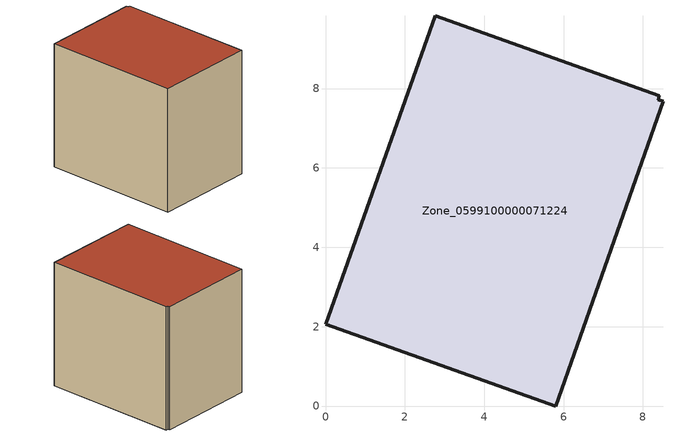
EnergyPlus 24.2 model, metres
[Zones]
Zone_0599100000071224
 floor ground (C_G): 0,2.06 2.76,9.83 8.41,7.82 8.38,7.72 8.51,7.68 5.8,0 z0.46
 wall outside (C_F): 2.76,9.83 0,2.06 5.8,0 8.51,7.68 8.38,7.72 8.41,7.82 2.76,9.83 z0.46:8.02
 roof outside (C_R): 8.51,7.68 8.38,7.72 8.41,7.82 2.76,9.83 0,2.06 5.8,0 z8.02
[BUILDING]
Pand.0599100000071224: North Axis=0; Terrain=City; Loads Convergence Tolerance Value=0.04; Temperature Convergence Tolerance Value=0.4; Solar Distribution=FullExterior; Maximum Number of Warmup Days=25; Minimum Number of Warmup Days=1
[Site:Location]
Rotterdam.The.Hague.AP_ZH_NLD Design_Conditions: Latitude=51.96; Longitude=4.45; Time Zone=1; Elevation=-4.5
[SITE:GROUNDTEMPERATURE:BUILDINGSURFACE]
18, 18, 18, 18, 18, 18, 18, 18, 18, 18, 18, 18
[MATERIAL] Thermal Absorptance=0.9; Solar Absorptance=0.7; Visible Absorptance=0.7
Name | Roughness | Thickness | Conductivity | Density | Specific Heat
G.TI.1965-1974 | MediumSmooth | 0.15 | 0.882353 | 540 | 1210
F.TI.1965-1974 | Rough | 0.3 | 0.697674 | 1920 | 840
R.TI.1965-1974 | MediumRough | 0.2 | 0.232558 | 1500 | 1000
[CONSTRUCTION]
C_G: G.TI.1965-1974
C_F: F.TI.1965-1974
C_R: R.TI.1965-1974
[ZONE]
Zone_0599100000071224: Type=1; Multiplier=1; Ceiling Height=Autocalculate; Volume=Autocalculate; Floor Area=autocalculate; Part of Total Floor Area=Yes
[ZONEINFILTRATION:DESIGNFLOWRATE]
Infil_Zone_0599100000071224: Zone or ZoneList or Space or SpaceList=Zone_0599100000071224; Schedule=AlwaysOn; Design Flow Rate Calculation Method=Flow/Area; Flow Rate per Floor Area=0.003; Constant Term Coefficient=1; Temperature Term Coefficient=0; Velocity Term Coefficient=0; Velocity Squared Term Coefficient=0
[HVACTEMPLATE:ZONE:IDEALLOADSAIRSYSTEM]
Zone_0599100000071224: Maximum Heating Supply Air Temperature=50; Minimum Cooling Supply Air Temperature=13; Maximum Heating Supply Air Humidity Ratio=0.0156; Minimum Cooling Supply Air Humidity Ratio=0.0077; Heating Limit=NoLimit; Cooling Limit=NoLimit; Dehumidification Control Type=ConstantSensibleHeatRatio; Cooling Sensible Heat Ratio=0.7; Dehumidification Setpoint=60; Humidification Control Type=None; Humidification Setpoint=30; Outdoor Air Method=None; Outdoor Air Flow Rate per Person=0.00944; Outdoor Air Flow Rate per Zone Floor Area=0; Outdoor Air Flow Rate per Zone=0; Demand Controlled Ventilation Type=None; Outdoor Air Economizer Type=NoEconomizer; Heat Recovery Type=None; Sensible Heat Recovery Effectiveness=0.7; Latent Heat Recovery Effectiveness=0.65
[ZONECONTROL:THERMOSTAT]
ThermostatControl_Zone_0599100000071224: Zone or ZoneList=Zone_0599100000071224; Control Type Schedule=DualSetpointControlType; Control 1=Thermostat_Zone_0599100000071224; Temperature Difference Between Cutout And Setpoint=0
[THERMOSTATSETPOINT:DUALSETPOINT]
Thermostat_Zone_0599100000071224: Heating Setpoint Temperature Schedule=HeatingSetpoint_Zone_0599100000071224; Cooling Setpoint Temperature Schedule=CoolingSetpoint_Zone_0599100000071224
[SCHEDULE:COMPACT]
HeatingSetpoint_Zone_0599100000071224: Through: 12/31, For: AllDays, Until: 24:00, 21
CoolingSetpoint_Zone_0599100000071224: Through: 12/31, For: AllDays, Until: 24:00, 24
DualSetpointControlType: Through: 12/31, For: AllDays, Until: 24:00, 4
AlwaysOn: Through: 12/31, For: AllDays, Until: 24:00, 1
